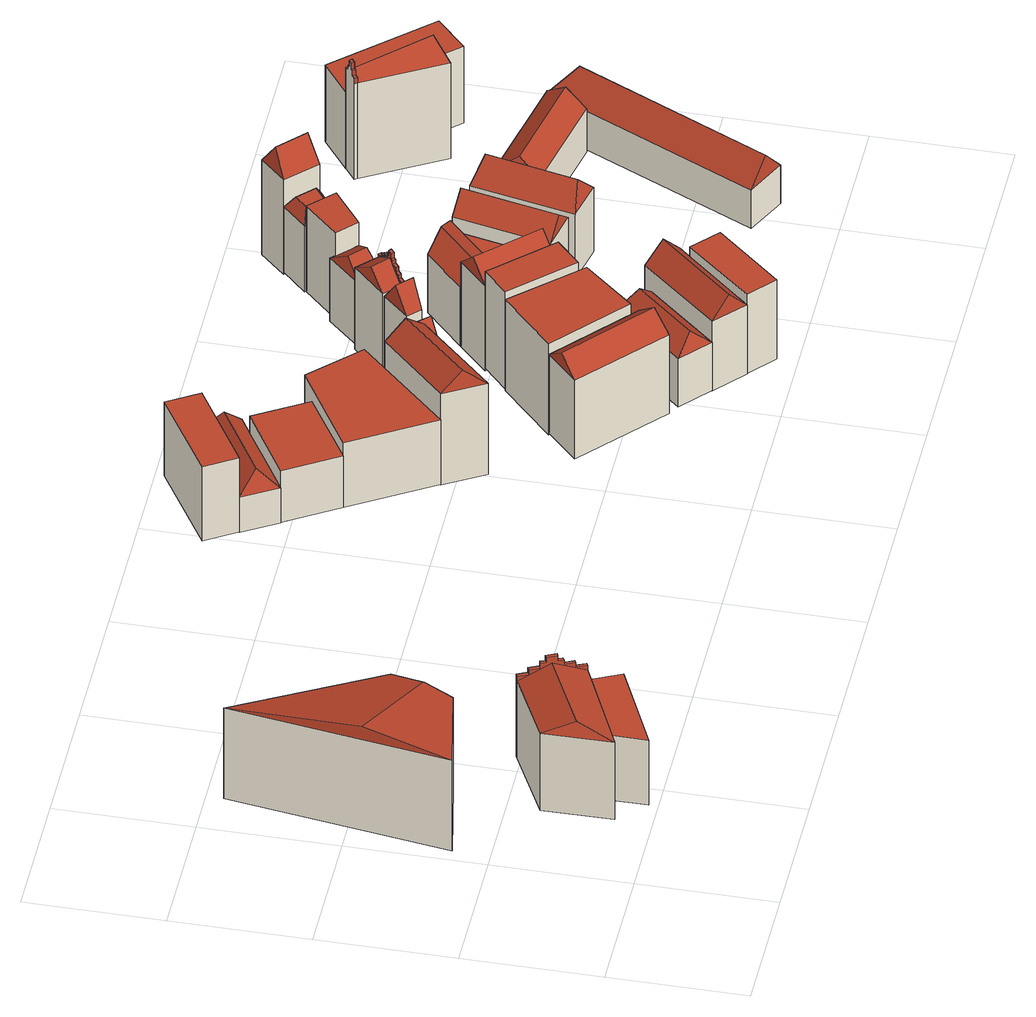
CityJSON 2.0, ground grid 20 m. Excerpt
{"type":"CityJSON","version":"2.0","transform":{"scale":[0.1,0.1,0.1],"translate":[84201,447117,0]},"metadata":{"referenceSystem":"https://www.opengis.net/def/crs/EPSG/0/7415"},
"CityObjects":{
"building1":{"type":"Building","geometry":[{"type":"Solid","lod":"2","boundaries":[[[[0,1,2,3]],[[2,1,4,5]],[[0,3,6,7]],[[3,2,5,6]],[[1,0,7,4]],[[7,6,8,9]],[[6,5,8]],[[5,4,9,8]],[[4,7,9]]]],"semantics":{"surfaces":[{"type":"GroundSurface"},{"type":"WallSurface"},{"type":"RoofSurface"}],"values":[[0,1,1,1,1,2,2,2,2]]}}]},
"building2":{"type":"Building","geometry":[{"type":"Solid","lod":"2","boundaries":[[[[10,11,12,13]],[[12,11,14,15]],[[10,13,16,17]],[[11,10,17,14]],[[17,16,18,19]],[[15,14,19,18]],[[14,17,19]],[[18,16,20,21,22,23,24,25,26,27,28,29,30,31,32,33,15]],[[34,35,36,37,38,39,40,41,42,43,44,45,46,47,48,49,50,51]],[[25,24,44,43]],[[33,32,36,35]],[[26,25,43,42]],[[15,33,35,34]],[[12,15,34,51]],[[27,26,42,41]],[[13,12,51,50]],[[20,16,49,48]],[[16,13,50,49]],[[28,27,41,40]],[[21,20,48,47]],[[29,28,40,39]],[[22,21,47,46]],[[30,29,39,38]],[[23,22,46,45]],[[31,30,38,37]],[[24,23,45,44]],[[32,31,37,36]]]],"semantics":{"surfaces":[{"type":"GroundSurface"},{"type":"WallSurface"},{"type":"RoofSurface"}],"values":[[0,1,1,1,2,2,2,2,1,2,2,2,2,1,2,0,2,1,2,2,2,2,2,2,2,2,2]]}}]},
"building3":{"type":"Building","geometry":[{"type":"Solid","lod":"2","boundaries":[[[[52,53,54,55]],[[56,57,58,59]],[[54,53,59,58]],[[52,55,57,56]],[[55,54,58,57]],[[53,52,56,59]]]],"semantics":{"surfaces":[{"type":"GroundSurface"},{"type":"RoofSurface"},{"type":"WallSurface"}],"values":[[0,1,2,2,2,2]]}}]},
"building4":{"type":"Building","geometry":[{"type":"Solid","lod":"2","boundaries":[[[[60,61,62,63]],[[64,65,66,67]],[[62,61,67,66]],[[60,63,65,64]],[[63,62,66,65]],[[61,60,64,67]]]],"semantics":{"surfaces":[{"type":"GroundSurface"},{"type":"RoofSurface"},{"type":"WallSurface"}],"values":[[0,1,2,2,2,2]]}}]},
"building5":{"type":"Building","geometry":[{"type":"Solid","lod":"2","boundaries":[[[[68,69,70,71]],[[70,69,72,73]],[[68,71,74,75]],[[71,70,73,74]],[[69,68,75,72]],[[75,74,76,77]],[[74,73,76]],[[73,72,77,76]],[[72,75,77]]]],"semantics":{"surfaces":[{"type":"GroundSurface"},{"type":"WallSurface"},{"type":"RoofSurface"}],"values":[[0,1,1,1,1,2,2,2,2]]}}]},
"building6":{"type":"Building","geometry":[{"type":"Solid","lod":"2","boundaries":[[[[78,79,80,81]],[[82,83,84,85]],[[80,79,85,84]],[[78,81,83,82]],[[81,80,84,83]],[[79,78,82,85]]]],"semantics":{"surfaces":[{"type":"GroundSurface"},{"type":"RoofSurface"},{"type":"WallSurface"}],"values":[[0,1,2,2,2,2]]}}]},
"building7":{"type":"Building","geometry":[{"type":"Solid","lod":"2","boundaries":[[[[86,80,87,88]],[[89,90,91,92]],[[87,80,92,91]],[[86,88,90,89]],[[88,87,91,90]],[[80,86,89,92]]]],"semantics":{"surfaces":[{"type":"GroundSurface"},{"type":"RoofSurface"},{"type":"WallSurface"}],"values":[[0,1,2,2,2,2]]}}]},
"building8":{"type":"Building","geometry":[{"type":"Solid","lod":"2","boundaries":[[[[93,94,95,96]],[[95,94,97,98]],[[93,96,99,100]],[[96,95,98,99]],[[94,93,100,97]],[[100,99,101,102]],[[99,98,101]],[[98,97,102,101]],[[97,100,102]]]],"semantics":{"surfaces":[{"type":"GroundSurface"},{"type":"WallSurface"},{"type":"RoofSurface"}],"values":[[0,1,1,1,1,2,2,2,2]]}}]},
"building9":{"type":"Building","geometry":[{"type":"Solid","lod":"2","boundaries":[[[[103,104,105,106]],[[105,104,107,108]],[[103,106,109,110]],[[106,105,108,109]],[[104,103,110,107]],[[110,109,111,112]],[[109,108,111]],[[108,107,112,111]],[[107,110,112]]]],"semantics":{"surfaces":[{"type":"GroundSurface"},{"type":"WallSurface"},{"type":"RoofSurface"}],"values":[[0,1,1,1,1,2,2,2,2]]}}]},
"building10":{"type":"Building","geometry":[{"type":"Solid","lod":"2","boundaries":[[[[113,114,115,116]],[[117,118,119,120]],[[115,114,120,119]],[[113,116,118,117]],[[116,115,119,118]],[[114,113,117,120]]]],"semantics":{"surfaces":[{"type":"GroundSurface"},{"type":"RoofSurface"},{"type":"WallSurface"}],"values":[[0,1,2,2,2,2]]}}]},
"building11":{"type":"Building","geometry":[{"type":"Solid","lod":"2","boundaries":[[[[121,122,123,124]],[[123,122,125,126]],[[121,124,127,128]],[[124,123,126,127]],[[122,121,128,125]],[[128,127,129,130]],[[127,126,129]],[[126,125,130,129]],[[125,128,130]]]],"semantics":{"surfaces":[{"type":"GroundSurface"},{"type":"WallSurface"},{"type":"RoofSurface"}],"values":[[0,1,1,1,1,2,2,2,2]]}}]},
"building12":{"type":"Building","geometry":[{"type":"Solid","lod":"2","boundaries":[[[[131,132,133,134]],[[133,132,135,136]],[[131,134,137,138]],[[134,133,136,137]],[[132,131,138,135]],[[138,137,139,140]],[[137,136,139]],[[136,135,140,139]],[[135,138,140]]]],"semantics":{"surfaces":[{"type":"GroundSurface"},{"type":"WallSurface"},{"type":"RoofSurface"}],"values":[[0,1,1,1,1,2,2,2,2]]}}]},
"building13":{"type":"Building","geometry":[{"type":"Solid","lod":"2","boundaries":[[[[141,142,143,144]],[[143,142,145,146]],[[141,144,147,148]],[[144,143,146,147]],[[142,141,148,145]],[[148,147,149,150]],[[147,146,149]],[[146,145,150,149]],[[145,148,150]]]],"semantics":{"surfaces":[{"type":"GroundSurface"},{"type":"WallSurface"},{"type":"RoofSurface"}],"values":[[0,1,1,1,1,2,2,2,2]]}}]},
"building14":{"type":"Building","geometry":[{"type":"Solid","lod":"2","boundaries":[[[[151,152,153,154]],[[153,152,155,156]],[[151,154,157,158]],[[154,153,156,157]],[[152,151,158,155]],[[158,157,159,160]],[[157,156,159]],[[156,155,160,159]],[[155,158,160]]]],"semantics":{"surfaces":[{"type":"GroundSurface"},{"type":"WallSurface"},{"type":"RoofSurface"}],"values":[[0,1,1,1,1,2,2,2,2]]}}]},
"building15":{"type":"Building","geometry":[{"type":"Solid","lod":"2","boundaries":[[[[161,162,163,164]],[[165,166,167,168]],[[163,162,168,167]],[[161,164,166,165]],[[164,163,167,166]],[[162,161,165,168]]]],"semantics":{"surfaces":[{"type":"GroundSurface"},{"type":"RoofSurface"},{"type":"WallSurface"}],"values":[[0,1,2,2,2,2]]}}]},
"building16":{"type":"Building","geometry":[{"type":"Solid","lod":"2","boundaries":[[[[169,170,171,172]],[[173,174,175,176]],[[171,170,176,175]],[[169,172,174,173]],[[172,171,175,174]],[[170,169,173,176]]]],"semantics":{"surfaces":[{"type":"GroundSurface"},{"type":"RoofSurface"},{"type":"WallSurface"}],"values":[[0,1,2,2,2,2]]}}]},
"building17":{"type":"Building","geometry":[{"type":"Solid","lod":"2","boundaries":[[[[177,178,179,180]],[[179,178,181,182]],[[177,180,183,184]],[[178,177,184,181]],[[184,183,185,186]],[[182,181,186,185]],[[181,184,186]],[[185,183,187,188,189,190,191,192,193,194,195,196,197,198,199,200,201,202,203,204,182]],[[205,206,207,208,209,210,211,212,213,214,215,216,217,218,219,220,221,222,223,224,225,226]],[[192,191,219,218]],[[200,199,211,210]],[[193,192,218,217]],[[201,200,210,209]],[[179,182,205,226]],[[194,193,217,216]],[[180,179,226,225]],[[187,183,224,223]],[[202,201,209,208]],[[183,180,225,224]],[[195,194,216,215]],[[188,187,223,222]],[[203,202,208,207]],[[196,195,215,214]],[[189,188,222,221]],[[204,203,207,206]],[[197,196,214,213]],[[190,189,221,220]],[[182,204,206,205]],[[198,197,213,212]],[[191,190,220,219]],[[199,198,212,211]]]],"semantics":{"surfaces":[{"type":"GroundSurface"},{"type":"WallSurface"},{"type":"RoofSurface"}],"values":[[0,1,1,1,2,2,2,2,1,2,2,2,2,1,2,0,2,2,1,2,2,2,2,2,2,2,2,2,2,2,2]]}}]},
"building18":{"type":"Building","geometry":[{"type":"Solid","lod":"2","boundaries":[[[[227,228,229,230]],[[229,228,231,232]],[[227,230,233,234]],[[230,229,232,233]],[[228,227,234,231]],[[234,233,235,236]],[[233,232,235]],[[232,231,236,235]],[[231,234,236]]]],"semantics":{"surfaces":[{"type":"GroundSurface"},{"type":"WallSurface"},{"type":"RoofSurface"}],"values":[[0,1,1,1,1,2,2,2,2]]}}]},
"building19":{"type":"Building","geometry":[{"type":"Solid","lod":"2","boundaries":[[[[237,238,239,226]],[[239,238,240,241]],[[237,226,242,243]],[[226,239,241,242]],[[238,237,243,240]],[[243,242,244,245]],[[242,241,244]],[[241,240,245,244]],[[240,243,245]]]],"semantics":{"surfaces":[{"type":"GroundSurface"},{"type":"WallSurface"},{"type":"RoofSurface"}],"values":[[0,1,1,1,1,2,2,2,2]]}}]},
"building20":{"type":"Building","geometry":[{"type":"Solid","lod":"2","boundaries":[[[[246,247,248,249]],[[248,247,250,251]],[[246,249,252,253]],[[249,248,251,252]],[[247,246,253,250]],[[253,252,254,255]],[[252,251,254]],[[251,250,255,254]],[[250,253,255]]]],"semantics":{"surfaces":[{"type":"GroundSurface"},{"type":"WallSurface"},{"type":"RoofSurface"}],"values":[[0,1,1,1,1,2,2,2,2]]}}]},
"building21":{"type":"Building","geometry":[{"type":"Solid","lod":"2","boundaries":[[[[256,257,258,259]],[[260,261,262,263]],[[258,257,263,262]],[[256,259,261,260]],[[259,258,262,261]],[[257,256,260,263]]]],"semantics":{"surfaces":[{"type":"GroundSurface"},{"type":"RoofSurface"},{"type":"WallSurface"}],"values":[[0,1,2,2,2,2]]}}]},
"building22":{"type":"Building","geometry":[{"type":"Solid","lod":"2","boundaries":[[[[264,265,266,239]],[[267,268,269,270]],[[266,265,270,269]],[[264,239,268,267]],[[239,266,269,268]],[[265,264,267,270]]]],"semantics":{"surfaces":[{"type":"GroundSurface"},{"type":"RoofSurface"},{"type":"WallSurface"}],"values":[[0,1,2,2,2,2]]}}]},
"building23":{"type":"Building","geometry":[{"type":"Solid","lod":"2","boundaries":[[[[271,272,273,274]],[[273,272,275,276]],[[271,274,277,278]],[[274,273,276,277]],[[272,271,278,275]],[[278,277,279,280]],[[277,276,279]],[[276,275,280,279]],[[275,278,280]]]],"semantics":{"surfaces":[{"type":"GroundSurface"},{"type":"WallSurface"},{"type":"RoofSurface"}],"values":[[0,1,1,1,1,2,2,2,2]]}}]},
"building24":{"type":"Building","geometry":[{"type":"Solid","lod":"2","boundaries":[[[[281,282,283,284]],[[283,282,285,286]],[[281,284,287,288]],[[284,283,286,287]],[[282,281,288,285]],[[285,288,289,290]],[[288,287,291,289]],[[287,286,292,291]],[[286,285,290,292]],[[289,291,292,290]]]],"semantics":{"surfaces":[{"type":"GroundSurface"},{"type":"WallSurface"},{"type":"RoofSurface"}],"values":[[0,1,1,1,1,2,2,2,2,2]]}}]},
"building25":{"type":"Building","geometry":[{"type":"Solid","lod":"2","boundaries":[[[[293,294,295,296]],[[295,294,297,298]],[[293,296,299,300]],[[296,295,298,299]],[[294,293,300,297]],[[300,299,301,302]],[[299,298,301]],[[298,297,302,301]],[[297,300,302]]]],"semantics":{"surfaces":[{"type":"GroundSurface"},{"type":"WallSurface"},{"type":"RoofSurface"}],"values":[[0,1,1,1,1,2,2,2,2]]}}]},
"building26":{"type":"Building","geometry":[{"type":"Solid","lod":"2","boundaries":[[[[303,304,305,306]],[[305,304,307,308]],[[303,306,309,310]],[[306,305,308,309]],[[304,303,310,307]],[[310,309,311,312]],[[309,308,311]],[[308,307,312,311]],[[307,310,312]]]],"semantics":{"surfaces":[{"type":"GroundSurface"},{"type":"WallSurface"},{"type":"RoofSurface"}],"values":[[0,1,1,1,1,2,2,2,2]]}}]},
"building27":{"type":"Building","geometry":[{"type":"Solid","lod":"2","boundaries":[[[[313,314,315,316]],[[315,314,317,318]],[[313,316,319,320]],[[316,315,318,319]],[[314,313,320,317]],[[320,319,321,322]],[[319,318,321]],[[318,317,322,321]],[[317,320,322]]]],"semantics":{"surfaces":[{"type":"GroundSurface"},{"type":"WallSurface"},{"type":"RoofSurface"}],"values":[[0,1,1,1,1,2,2,2,2]]}}]},
"building28":{"type":"Building","geometry":[{"type":"Solid","lod":"2","boundaries":[[[[323,324,325,326]],[[325,324,327,328]],[[323,326,329,330]],[[326,325,328,329]],[[324,323,330,327]],[[330,329,331,332]],[[329,328,331]],[[328,327,332,331]],[[327,330,332]]]],"semantics":{"surfaces":[{"type":"GroundSurface"},{"type":"WallSurface"},{"type":"RoofSurface"}],"values":[[0,1,1,1,1,2,2,2,2]]}}]},
"building29":{"type":"Building","geometry":[{"type":"Solid","lod":"2","boundaries":[[[[333,334,335,336]],[[333,336,337,338]],[[336,335,339,337]],[[334,333,338,340]],[[338,337,341]],[[337,339,342,341]],[[340,338,341,342]],[[342,339,343,344,345,346,347,348,349,350,351,352,340]],[[353,354,355,356,357,358,359,360,361,362,363,364,365,366]],[[348,347,359,358]],[[334,340,353,366]],[[349,348,358,357]],[[339,335,365,364]],[[350,349,357,356]],[[343,339,364,363]],[[351,350,356,355]],[[335,334,366,365]],[[344,343,363,362]],[[352,351,355,354]],[[345,344,362,361]],[[340,352,354,353]],[[346,345,361,360]],[[347,346,360,359]]]],"semantics":{"surfaces":[{"type":"GroundSurface"},{"type":"WallSurface"},{"type":"RoofSurface"}],"values":[[0,1,1,1,2,2,2,2,1,2,1,2,1,2,2,2,0,2,2,2,2,2,2]]}}]},
"building30":{"type":"Building","geometry":[{"type":"Solid","lod":"2","boundaries":[[[[367,368,369,370]],[[371,372,373,374]],[[369,368,374,373]],[[367,370,372,371]],[[370,369,373,372]],[[368,367,371,374]]]],"semantics":{"surfaces":[{"type":"GroundSurface"},{"type":"RoofSurface"},{"type":"WallSurface"}],"values":[[0,1,2,2,2,2]]}}]}
},
"vertices":[
[1,249,17],[48,572,17],[162,366,17],[130,274,17],[48,572,175],[162,366,175],[130,274,175],[1,249,175],[145,317,183],[19,376,199],
[108,48,17],[107,150,17],[208,202,17],[250,114,17],[107,150,152],[208,202,152],[250,114,152],[108,48,152],[229,158,174],[116,102,173],[250,114,160],[243,129,160],[243,129,168],[236,143,168],[236,143,176],[232,151,176],[232,151,185],[226,165,185],[226,165,176],[222,173,176],[222,173,168],[215,187,168],[215,187,160],[208,202,160],[213,204,152],[213,204,160],[220,190,160],[220,190,168],[227,175,168],[227,175,176],[230,168,176],[230,168,185],[237,153,185],[237,153,176],[240,146,176],[240,146,168],[247,131,168],[247,131,160],[254,116,160],[254,116,152],[254,116,17],[213,204,17],
[254,116,18],[276,70,18],[146,9,18],[146,65,18],[254,116,131],[146,65,131],[146,9,131],[276,70,131],
[702,785,12],[730,739,12],[606,663,12],[578,708,12],[702,785,141],[578,708,141],[606,663,141],[730,739,141],
[737,744,11],[768,692,11],[637,612,11],[606,663,11],[768,692,72],[637,612,72],[606,663,72],[737,744,72],[633,645,104],[741,711,104],
[741,676,12],[788,600,12],[684,536,12],[637,612,12],[741,676,102],[637,612,102],[684,536,102],[788,600,102],
[757,417,12],[813,615,12],[882,547,12],[757,417,125],[882,547,125],[813,615,125],[684,536,125],
[792,359,11],[757,417,11],[850,513,11],[897,468,11],[757,417,170],[850,513,170],[897,468,170],[792,359,170],[870,488,199],[777,391,199],
[844,251,13],[891,296,13],[1006,195,13],[963,146,13],[891,296,150],[1006,195,150],[963,146,150],[844,251,150],[985,171,176],[867,274,176],
[891,296,9],[971,372,9],[1059,278,9],[995,205,9],[891,296,168],[995,205,168],[1059,278,168],[971,372,168],
[895,460,0],[932,499,0],[950,482,0],[907,449,0],[932,499,127],[950,482,127],[907,449,127],[895,460,127],[928,465,159],[914,480,159],
[1064,236,16],[1106,199,16],[1018,98,16],[975,136,16],[1106,199,100],[1018,98,100],[975,136,100],[1064,236,100],[1004,125,127],[1078,209,127],
[932,499,13],[968,537,13],[991,514,13],[950,482,13],[968,537,149],[991,514,149],[950,482,149],[932,499,149],[971,498,186],[950,518,186],
[1116,210,15],[1161,171,15],[1062,59,15],[1018,98,15],[1161,171,136],[1062,59,136],[1018,98,136],[1116,210,136],[1041,79,168],[1138,189,168],
[1088,323,12],[1051,288,12],[971,372,12],[1008,407,12],[1088,323,181],[1008,407,181],[971,372,181],[1051,288,181],
[1145,154,16],[1183,120,16],[1100,26,16],[1062,59,16],[1145,154,154],[1062,59,154],[1100,26,154],[1183,120,154],
[966,539,12],[1013,587,12],[1041,560,12],[988,518,12],[1013,587,154],[1041,560,154],[988,518,154],[966,539,154],[1015,539,177],[992,560,177],[988,518,160],[994,523,160],[994,523,166],[1001,528,166],[1001,528,173],[1008,534,173],[1008,534,179],[1011,536,179],[1011,536,188],[1018,541,188],[1018,541,179],[1021,544,179],[1021,544,173],[1028,549,173],[1028,549,166],[1035,554,166],[1035,554,160],[1041,560,160],[1045,556,154],[1045,556,160],[1038,551,160],[1038,551,166],[1032,546,166],[1032,546,173],[1025,540,173],[1025,540,179],[1021,538,179],[1021,538,188],[1015,533,188],[1015,533,179],[1011,530,179],[1011,530,173],[1005,525,173],[1005,525,166],[998,520,166],[998,520,160],[991,514,160],[991,514,154],[991,514,12],[1045,556,12],
[1129,369,7],[1085,327,7],[1008,407,7],[1052,449,7],[1085,327,155],[1008,407,155],[1052,449,155],[1129,369,155],[1030,428,185],[1107,348,185],
[1018,582,12],[1064,631,12],[1098,598,12],[1064,631,122],[1098,598,122],[1045,556,122],[1018,582,122],[1067,581,146],[1045,602,146],
[1097,404,7],[1053,450,7],[1113,507,7],[1189,491,7],[1053,450,109],[1113,507,109],[1189,491,109],[1097,404,109],[1147,495,132],[1079,430,132],
[1189,491,11],[1195,490,11],[1163,337,11],[1099,406,11],[1189,491,86],[1099,406,86],[1163,337,86],[1195,490,86],
[1070,624,12],[1118,674,12],[1153,640,12],[1070,624,162],[1098,598,162],[1153,640,162],[1118,674,162],
[1225,337,10],[1166,349,10],[1195,490,10],[1254,478,10],[1166,349,110],[1195,490,110],[1254,478,110],[1225,337,110],[1224,484,138],[1195,343,138],
[1116,676,13],[1151,712,13],[1193,671,13],[1153,640,13],[1151,712,127],[1193,671,127],[1153,640,127],[1116,676,127],[1133,677,147],[1151,695,147],[1154,656,147],[1175,672,147],
[1284,314,6],[1223,327,6],[1254,478,6],[1316,465,6],[1223,327,118],[1254,478,118],[1316,465,118],[1284,314,118],[1283,462,153],[1255,330,153],
[1151,712,9],[1186,749,9],[1234,703,9],[1193,671,9],[1186,749,174],[1234,703,174],[1193,671,174],[1151,712,174],[1210,691,212],[1172,727,212],
[1428,87,10],[1368,115,10],[1515,424,10],[1549,342,10],[1368,115,77],[1515,424,77],[1549,342,77],[1428,87,77],[1532,383,116],[1398,101,116],
[1329,397,6],[1342,460,6],[1515,424,6],[1487,364,6],[1342,460,81],[1515,424,81],[1487,364,81],[1329,397,81],[1496,395,107],[1341,427,107],
[1438,541,5],[1373,655,5],[1395,671,5],[1478,580,5],[1478,580,172],[1438,541,172],[1395,671,172],[1373,655,172],[1453,568,205],[1384,663,188],[1395,671,181],[1389,667,181],[1389,667,190],[1386,665,190],[1386,665,201],[1381,661,201],[1381,661,190],[1378,659,190],[1378,659,181],[1373,655,181],[1370,659,172],[1370,659,181],[1376,663,181],[1376,663,190],[1378,665,190],[1378,665,201],[1383,669,201],[1383,669,190],[1386,671,190],[1386,671,181],[1391,675,181],[1391,675,172],[1391,675,5],[1370,659,5],
[1562,582,4],[1516,539,4],[1391,675,4],[1441,713,4],[1562,582,138],[1441,713,138],[1391,675,138],[1516,539,138]
]}
